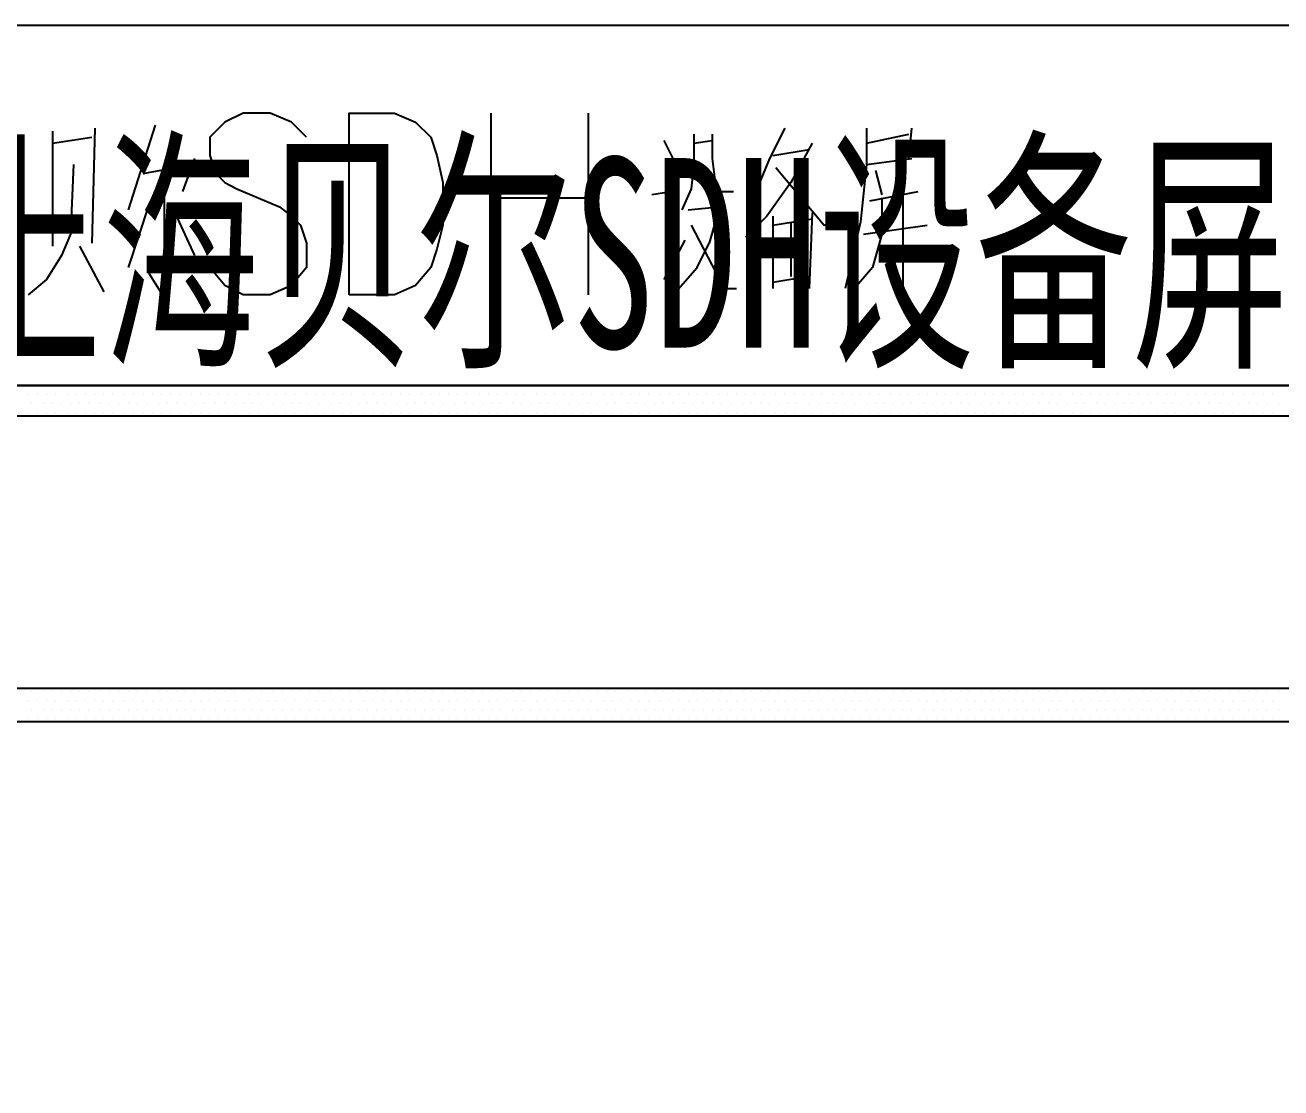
# Model space of a CAD drawing. Header units: metres. Extents: x 17 to 1264, y 17 to 859.
# Drawn here: x 238.9 to 298.6, y 737.7 to 788.3 of the extents above; entities that cross this region are included whole.
import ezdxf

# ---------------------------------------------------------------- set-up
doc = ezdxf.new("R2010")
doc.units = ezdxf.units.M
for name, color, linetype in [('LINES', 7, 'Continuous'), ('POLYLINES', 4, 'Continuous'), ('RECTS', 7, 'Continuous'), ('TEXTS', 3, 'Continuous')]:
    doc.layers.add(name, color=color, linetype=linetype)

msp = doc.modelspace()

# ---------------------------------------------------------------- linework, layer by layer
at = {"layer": 'LINES'}
for p, q in [((261.07, 775.44), (261.07, 784.08)), ((265.67, 784.08), (265.67, 775.44)), ((242.2, 783.36), (242.06, 777.89)), ((245.08, 783.5), (243.79, 779.47)), ((275.03, 783.36), (274.31, 781.92)), ((280.94, 781.92), (281.08, 783.36)), ((240.19, 783.22), (240.19, 777.74)), ((240.19, 782.64), (242.06, 782.93)), ((269.27, 782.78), (269.85, 781.63)), ((270.71, 783.07), (270.71, 781.49)), ((270.71, 782.64), (271.58, 782.78)), ((278.92, 782.64), (280.94, 783.07)), ((274.46, 782.06), (276.19, 782.35)), ((244.51, 781.2), (246.81, 781.63)), ((246.95, 781.92), (246.38, 780.34)), ((274.31, 781.92), (273.59, 780.19)), ((278.92, 781.63), (281.08, 781.92)), ((280.65, 781.63), (280.36, 780.19)), ((279.35, 781.34), (279.64, 780.19)), ((269.71, 780.34), (268.7, 780.19)), ((269.71, 776.88), (269.71, 780.77)), ((279.07, 779.9), (281.37, 780.34)), ((244.79, 779.76), (243.79, 776.74)), ((261.07, 780.05), (265.67, 780.05)), ((272.01, 779.9), (271.43, 777.89)), ((280.65, 780.19), (280.65, 775.73)), ((245.95, 779.47), (246.95, 777.31)), ((270.43, 779.47), (271.87, 779.62)), ((274.46, 779.18), (274.46, 775.73)), ((276.33, 779.33), (276.19, 775.73)), ((274.46, 778.75), (276.33, 779.04)), ((275.32, 778.9), (275.32, 776.3)), ((278.78, 778.32), (281.8, 778.75)), ((270.28, 778.03), (269.27, 776.16)), ((241.48, 777.74), (242.63, 775.58)), ((274.6, 777.46), (276.04, 777.6)), ((276.19, 776.3), (274.46, 776.02)), ((239.03, 770.69), (239.03, 770.69)), ((239.47, 770.69), (239.47, 770.69)), ((239.9, 770.69), (239.9, 770.69)), ((240.33, 770.69), (240.33, 770.69)), ((240.91, 770.69), (240.91, 770.69)), ((241.34, 770.69), (241.34, 770.69)), ((241.77, 770.69), (241.77, 770.69)), ((242.2, 770.69), (242.2, 770.69)), ((242.63, 770.69), (242.63, 770.69)), ((243.07, 770.69), (243.07, 770.69)), ((243.64, 770.69), (243.64, 770.69)), ((244.07, 770.69), (244.07, 770.69)), ((244.51, 770.69), (244.51, 770.69)), ((244.94, 770.69), (244.94, 770.69)), ((245.37, 770.69), (245.37, 770.69)), ((245.8, 770.69), (245.8, 770.69)), ((246.23, 770.69), (246.23, 770.69)), ((246.81, 770.69), (246.81, 770.69)), ((247.24, 770.69), (247.24, 770.69)), ((247.67, 770.69), (247.67, 770.69)), ((248.11, 770.69), (248.11, 770.69)), ((248.54, 770.69), (248.54, 770.69)), ((248.97, 770.69), (248.97, 770.69)), ((249.55, 770.69), (249.55, 770.69)), ((249.98, 770.69), (249.98, 770.69)), ((250.41, 770.69), (250.41, 770.69)), ((250.84, 770.69), (250.84, 770.69)), ((251.27, 770.69), (251.27, 770.69)), ((251.71, 770.69), (251.71, 770.69)), ((252.28, 770.69), (252.28, 770.69)), ((252.71, 770.69), (252.71, 770.69)), ((253.15, 770.69), (253.15, 770.69)), ((253.58, 770.69), (253.58, 770.69)), ((254.01, 770.69), (254.01, 770.69)), ((254.44, 770.69), (254.44, 770.69)), ((255.02, 770.69), (255.02, 770.69)), ((255.45, 770.69), (255.45, 770.69)), ((255.88, 770.69), (255.88, 770.69)), ((256.31, 770.69), (256.31, 770.69)), ((256.75, 770.69), (256.75, 770.69)), ((257.18, 770.69), (257.18, 770.69)), ((257.75, 770.69), (257.75, 770.69)), ((258.19, 770.69), (258.19, 770.69)), ((258.62, 770.69), (258.62, 770.69)), ((259.05, 770.69), (259.05, 770.69)), ((259.48, 770.69), (259.48, 770.69)), ((259.91, 770.69), (259.91, 770.69)), ((260.49, 770.69), (260.49, 770.69)), ((260.92, 770.69), (260.92, 770.69)), ((261.35, 770.69), (261.35, 770.69)), ((261.79, 770.69), (261.79, 770.69)), ((262.22, 770.69), (262.22, 770.69)), ((262.65, 770.69), (262.65, 770.69)), ((263.23, 770.69), (263.23, 770.69)), ((263.66, 770.69), (263.66, 770.69)), ((264.09, 770.69), (264.09, 770.69)), ((264.52, 770.69), (264.52, 770.69)), ((264.95, 770.69), (264.95, 770.69)), ((265.39, 770.69), (265.39, 770.69)), ((265.82, 770.69), (265.82, 770.69)), ((266.39, 770.69), (266.39, 770.69)), ((266.83, 770.69), (266.83, 770.69)), ((267.26, 770.69), (267.26, 770.69)), ((267.69, 770.69), (267.69, 770.69)), ((268.12, 770.69), (268.12, 770.69)), ((268.55, 770.69), (268.55, 770.69)), ((269.13, 770.69), (269.13, 770.69)), ((269.56, 770.69), (269.56, 770.69)), ((269.99, 770.69), (269.99, 770.69)), ((270.43, 770.69), (270.43, 770.69)), ((270.86, 770.69), (270.86, 770.69)), ((271.29, 770.69), (271.29, 770.69)), ((271.87, 770.69), (271.87, 770.69)), ((272.3, 770.69), (272.3, 770.69)), ((272.73, 770.69), (272.73, 770.69)), ((273.16, 770.69), (273.16, 770.69)), ((273.59, 770.69), (273.59, 770.69)), ((274.03, 770.69), (274.03, 770.69)), ((274.6, 770.69), (274.6, 770.69)), ((275.03, 770.69), (275.03, 770.69)), ((275.47, 770.69), (275.47, 770.69)), ((275.9, 770.69), (275.9, 770.69)), ((276.33, 770.69), (276.33, 770.69)), ((276.76, 770.69), (276.76, 770.69)), ((277.34, 770.69), (277.34, 770.69)), ((277.77, 770.69), (277.77, 770.69)), ((278.2, 770.69), (278.2, 770.69)), ((278.63, 770.69), (278.63, 770.69)), ((279.07, 770.69), (279.07, 770.69)), ((279.5, 770.69), (279.5, 770.69)), ((280.07, 770.69), (280.07, 770.69)), ((280.51, 770.69), (280.51, 770.69)), ((280.94, 770.69), (280.94, 770.69)), ((281.37, 770.69), (281.37, 770.69)), ((281.8, 770.69), (281.8, 770.69)), ((282.23, 770.69), (282.23, 770.69)), ((282.67, 770.69), (282.67, 770.69)), ((283.24, 770.69), (283.24, 770.69)), ((283.67, 770.69), (283.67, 770.69)), ((284.11, 770.69), (284.11, 770.69)), ((284.54, 770.69), (284.54, 770.69)), ((284.97, 770.69), (284.97, 770.69)), ((285.4, 770.69), (285.4, 770.69)), ((285.98, 770.69), (285.98, 770.69)), ((286.41, 770.69), (286.41, 770.69)), ((286.84, 770.69), (286.84, 770.69)), ((287.27, 770.69), (287.27, 770.69)), ((287.71, 770.69), (287.71, 770.69)), ((288.14, 770.69), (288.14, 770.69)), ((288.71, 770.69), (288.71, 770.69)), ((289.15, 770.69), (289.15, 770.69)), ((289.58, 770.69), (289.58, 770.69)), ((290.01, 770.69), (290.01, 770.69)), ((290.44, 770.69), (290.44, 770.69)), ((290.87, 770.69), (290.87, 770.69)), ((291.45, 770.69), (291.45, 770.69)), ((291.88, 770.69), (291.88, 770.69)), ((292.31, 770.69), (292.31, 770.69)), ((292.75, 770.69), (292.75, 770.69)), ((293.18, 770.69), (293.18, 770.69)), ((293.61, 770.69), (293.61, 770.69)), ((294.19, 770.69), (294.19, 770.69)), ((294.62, 770.69), (294.62, 770.69)), ((295.05, 770.69), (295.05, 770.69)), ((295.48, 770.69), (295.48, 770.69)), ((295.91, 770.69), (295.91, 770.69)), ((296.35, 770.69), (296.35, 770.69)), ((296.92, 770.69), (296.92, 770.69)), ((297.35, 770.69), (297.35, 770.69)), ((297.79, 770.69), (297.79, 770.69)), ((298.22, 770.69), (298.22, 770.69)), ((239.18, 770.26), (239.18, 770.26)), ((239.75, 770.26), (239.75, 770.26)), ((240.19, 770.26), (240.19, 770.26)), ((240.62, 770.26), (240.62, 770.26)), ((241.05, 770.26), (241.05, 770.26)), ((241.48, 770.26), (241.48, 770.26)), ((241.91, 770.26), (241.91, 770.26)), ((242.49, 770.26), (242.49, 770.26)), ((242.92, 770.26), (242.92, 770.26)), ((243.35, 770.26), (243.35, 770.26)), ((243.79, 770.26), (243.79, 770.26)), ((244.22, 770.26), (244.22, 770.26)), ((244.65, 770.26), (244.65, 770.26)), ((245.23, 770.26), (245.23, 770.26)), ((245.66, 770.26), (245.66, 770.26)), ((246.09, 770.26), (246.09, 770.26)), ((246.52, 770.26), (246.52, 770.26)), ((246.95, 770.26), (246.95, 770.26)), ((247.39, 770.26), (247.39, 770.26)), ((247.96, 770.26), (247.96, 770.26)), ((248.39, 770.26), (248.39, 770.26)), ((248.83, 770.26), (248.83, 770.26)), ((249.26, 770.26), (249.26, 770.26)), ((249.69, 770.26), (249.69, 770.26)), ((250.12, 770.26), (250.12, 770.26)), ((250.7, 770.26), (250.7, 770.26)), ((251.13, 770.26), (251.13, 770.26)), ((251.56, 770.26), (251.56, 770.26)), ((251.99, 770.26), (251.99, 770.26)), ((252.43, 770.26), (252.43, 770.26)), ((252.86, 770.26), (252.86, 770.26)), ((253.43, 770.26), (253.43, 770.26)), ((253.87, 770.26), (253.87, 770.26)), ((254.3, 770.26), (254.3, 770.26)), ((254.73, 770.26), (254.73, 770.26)), ((255.16, 770.26), (255.16, 770.26)), ((255.59, 770.26), (255.59, 770.26)), ((256.03, 770.26), (256.03, 770.26)), ((256.6, 770.26), (256.6, 770.26)), ((257.03, 770.26), (257.03, 770.26)), ((257.47, 770.26), (257.47, 770.26)), ((257.9, 770.26), (257.9, 770.26)), ((258.33, 770.26), (258.33, 770.26)), ((258.76, 770.26), (258.76, 770.26)), ((259.34, 770.26), (259.34, 770.26)), ((259.77, 770.26), (259.77, 770.26)), ((260.2, 770.26), (260.2, 770.26)), ((260.63, 770.26), (260.63, 770.26)), ((261.07, 770.26), (261.07, 770.26)), ((261.5, 770.26), (261.5, 770.26)), ((262.07, 770.26), (262.07, 770.26)), ((262.51, 770.26), (262.51, 770.26)), ((262.94, 770.26), (262.94, 770.26)), ((263.37, 770.26), (263.37, 770.26)), ((263.8, 770.26), (263.8, 770.26)), ((264.23, 770.26), (264.23, 770.26)), ((264.81, 770.26), (264.81, 770.26)), ((265.24, 770.26), (265.24, 770.26)), ((265.67, 770.26), (265.67, 770.26)), ((266.11, 770.26), (266.11, 770.26)), ((266.54, 770.26), (266.54, 770.26)), ((266.97, 770.26), (266.97, 770.26)), ((267.55, 770.26), (267.55, 770.26)), ((267.98, 770.26), (267.98, 770.26)), ((268.41, 770.26), (268.41, 770.26)), ((268.84, 770.26), (268.84, 770.26)), ((269.27, 770.26), (269.27, 770.26)), ((269.71, 770.26), (269.71, 770.26)), ((270.28, 770.26), (270.28, 770.26)), ((270.71, 770.26), (270.71, 770.26)), ((271.15, 770.26), (271.15, 770.26)), ((271.58, 770.26), (271.58, 770.26)), ((272.01, 770.26), (272.01, 770.26)), ((272.44, 770.26), (272.44, 770.26)), ((273.02, 770.26), (273.02, 770.26)), ((273.45, 770.26), (273.45, 770.26)), ((273.88, 770.26), (273.88, 770.26)), ((274.31, 770.26), (274.31, 770.26)), ((274.75, 770.26), (274.75, 770.26)), ((275.18, 770.26), (275.18, 770.26)), ((275.61, 770.26), (275.61, 770.26)), ((276.19, 770.26), (276.19, 770.26)), ((276.62, 770.26), (276.62, 770.26)), ((277.05, 770.26), (277.05, 770.26)), ((277.48, 770.26), (277.48, 770.26)), ((277.91, 770.26), (277.91, 770.26)), ((278.35, 770.26), (278.35, 770.26)), ((278.92, 770.26), (278.92, 770.26)), ((279.35, 770.26), (279.35, 770.26)), ((279.79, 770.26), (279.79, 770.26)), ((280.22, 770.26), (280.22, 770.26)), ((280.65, 770.26), (280.65, 770.26)), ((281.08, 770.26), (281.08, 770.26)), ((281.66, 770.26), (281.66, 770.26)), ((282.09, 770.26), (282.09, 770.26)), ((282.52, 770.26), (282.52, 770.26)), ((282.95, 770.26), (282.95, 770.26)), ((283.39, 770.26), (283.39, 770.26)), ((283.82, 770.26), (283.82, 770.26)), ((284.39, 770.26), (284.39, 770.26)), ((284.83, 770.26), (284.83, 770.26)), ((285.26, 770.26), (285.26, 770.26)), ((285.69, 770.26), (285.69, 770.26)), ((286.12, 770.26), (286.12, 770.26)), ((286.55, 770.26), (286.55, 770.26)), ((287.13, 770.26), (287.13, 770.26)), ((287.56, 770.26), (287.56, 770.26)), ((287.99, 770.26), (287.99, 770.26)), ((288.43, 770.26), (288.43, 770.26)), ((288.86, 770.26), (288.86, 770.26)), ((289.29, 770.26), (289.29, 770.26)), ((289.87, 770.26), (289.87, 770.26)), ((290.3, 770.26), (290.3, 770.26)), ((290.73, 770.26), (290.73, 770.26)), ((291.16, 770.26), (291.16, 770.26)), ((291.59, 770.26), (291.59, 770.26)), ((292.03, 770.26), (292.03, 770.26)), ((292.46, 770.26), (292.46, 770.26)), ((293.03, 770.26), (293.03, 770.26)), ((293.47, 770.26), (293.47, 770.26)), ((293.9, 770.26), (293.9, 770.26)), ((294.33, 770.26), (294.33, 770.26)), ((294.76, 770.26), (294.76, 770.26)), ((295.19, 770.26), (295.19, 770.26)), ((295.77, 770.26), (295.77, 770.26)), ((296.2, 770.26), (296.2, 770.26)), ((296.63, 770.26), (296.63, 770.26)), ((297.07, 770.26), (297.07, 770.26)), ((297.5, 770.26), (297.5, 770.26)), ((297.93, 770.26), (297.93, 770.26)), ((298.51, 770.26), (298.51, 770.26)), ((239.03, 769.82), (239.03, 769.82)), ((239.47, 769.82), (239.47, 769.82)), ((239.9, 769.82), (239.9, 769.82)), ((240.33, 769.82), (240.33, 769.82)), ((240.91, 769.82), (240.91, 769.82)), ((241.34, 769.82), (241.34, 769.82)), ((241.77, 769.82), (241.77, 769.82)), ((242.2, 769.82), (242.2, 769.82)), ((242.63, 769.82), (242.63, 769.82)), ((243.07, 769.82), (243.07, 769.82)), ((243.64, 769.82), (243.64, 769.82)), ((244.07, 769.82), (244.07, 769.82)), ((244.51, 769.82), (244.51, 769.82)), ((244.94, 769.82), (244.94, 769.82)), ((245.37, 769.82), (245.37, 769.82)), ((245.8, 769.82), (245.8, 769.82)), ((246.23, 769.82), (246.23, 769.82)), ((246.81, 769.82), (246.81, 769.82)), ((247.24, 769.82), (247.24, 769.82)), ((247.67, 769.82), (247.67, 769.82)), ((248.11, 769.82), (248.11, 769.82)), ((248.54, 769.82), (248.54, 769.82)), ((248.97, 769.82), (248.97, 769.82)), ((249.55, 769.82), (249.55, 769.82)), ((249.98, 769.82), (249.98, 769.82)), ((250.41, 769.82), (250.41, 769.82)), ((250.84, 769.82), (250.84, 769.82)), ((251.27, 769.82), (251.27, 769.82)), ((251.71, 769.82), (251.71, 769.82)), ((252.28, 769.82), (252.28, 769.82)), ((252.71, 769.82), (252.71, 769.82)), ((253.15, 769.82), (253.15, 769.82)), ((253.58, 769.82), (253.58, 769.82)), ((254.01, 769.82), (254.01, 769.82)), ((254.44, 769.82), (254.44, 769.82)), ((255.02, 769.82), (255.02, 769.82)), ((255.45, 769.82), (255.45, 769.82)), ((255.88, 769.82), (255.88, 769.82)), ((256.31, 769.82), (256.31, 769.82)), ((256.75, 769.82), (256.75, 769.82)), ((257.18, 769.82), (257.18, 769.82)), ((257.75, 769.82), (257.75, 769.82)), ((258.19, 769.82), (258.19, 769.82)), ((258.62, 769.82), (258.62, 769.82)), ((259.05, 769.82), (259.05, 769.82)), ((259.48, 769.82), (259.48, 769.82)), ((259.91, 769.82), (259.91, 769.82)), ((260.49, 769.82), (260.49, 769.82)), ((260.92, 769.82), (260.92, 769.82)), ((261.35, 769.82), (261.35, 769.82)), ((261.79, 769.82), (261.79, 769.82)), ((262.22, 769.82), (262.22, 769.82)), ((262.65, 769.82), (262.65, 769.82)), ((263.23, 769.82), (263.23, 769.82)), ((263.66, 769.82), (263.66, 769.82)), ((264.09, 769.82), (264.09, 769.82)), ((264.52, 769.82), (264.52, 769.82)), ((264.95, 769.82), (264.95, 769.82)), ((265.39, 769.82), (265.39, 769.82)), ((265.82, 769.82), (265.82, 769.82)), ((266.39, 769.82), (266.39, 769.82)), ((266.83, 769.82), (266.83, 769.82)), ((267.26, 769.82), (267.26, 769.82)), ((267.69, 769.82), (267.69, 769.82)), ((268.12, 769.82), (268.12, 769.82)), ((268.55, 769.82), (268.55, 769.82)), ((269.13, 769.82), (269.13, 769.82)), ((269.56, 769.82), (269.56, 769.82)), ((269.99, 769.82), (269.99, 769.82)), ((270.43, 769.82), (270.43, 769.82)), ((270.86, 769.82), (270.86, 769.82)), ((271.29, 769.82), (271.29, 769.82)), ((271.87, 769.82), (271.87, 769.82)), ((272.3, 769.82), (272.3, 769.82)), ((272.73, 769.82), (272.73, 769.82)), ((273.16, 769.82), (273.16, 769.82)), ((273.59, 769.82), (273.59, 769.82)), ((274.03, 769.82), (274.03, 769.82)), ((274.6, 769.82), (274.6, 769.82)), ((275.03, 769.82), (275.03, 769.82)), ((275.47, 769.82), (275.47, 769.82)), ((275.9, 769.82), (275.9, 769.82)), ((276.33, 769.82), (276.33, 769.82)), ((276.76, 769.82), (276.76, 769.82)), ((277.34, 769.82), (277.34, 769.82)), ((277.77, 769.82), (277.77, 769.82)), ((278.2, 769.82), (278.2, 769.82)), ((278.63, 769.82), (278.63, 769.82)), ((279.07, 769.82), (279.07, 769.82)), ((279.5, 769.82), (279.5, 769.82)), ((280.07, 769.82), (280.07, 769.82)), ((280.51, 769.82), (280.51, 769.82)), ((280.94, 769.82), (280.94, 769.82)), ((281.37, 769.82), (281.37, 769.82)), ((281.8, 769.82), (281.8, 769.82)), ((282.23, 769.82), (282.23, 769.82)), ((282.67, 769.82), (282.67, 769.82)), ((283.24, 769.82), (283.24, 769.82)), ((283.67, 769.82), (283.67, 769.82)), ((284.11, 769.82), (284.11, 769.82)), ((284.54, 769.82), (284.54, 769.82)), ((284.97, 769.82), (284.97, 769.82)), ((285.4, 769.82), (285.4, 769.82)), ((285.98, 769.82), (285.98, 769.82)), ((286.41, 769.82), (286.41, 769.82)), ((286.84, 769.82), (286.84, 769.82)), ((287.27, 769.82), (287.27, 769.82)), ((287.71, 769.82), (287.71, 769.82)), ((288.14, 769.82), (288.14, 769.82)), ((288.71, 769.82), (288.71, 769.82)), ((289.15, 769.82), (289.15, 769.82)), ((289.58, 769.82), (289.58, 769.82)), ((290.01, 769.82), (290.01, 769.82)), ((290.44, 769.82), (290.44, 769.82)), ((290.87, 769.82), (290.87, 769.82)), ((291.45, 769.82), (291.45, 769.82)), ((291.88, 769.82), (291.88, 769.82)), ((292.31, 769.82), (292.31, 769.82)), ((292.75, 769.82), (292.75, 769.82)), ((293.18, 769.82), (293.18, 769.82)), ((293.61, 769.82), (293.61, 769.82)), ((294.19, 769.82), (294.19, 769.82)), ((294.62, 769.82), (294.62, 769.82)), ((295.05, 769.82), (295.05, 769.82)), ((295.48, 769.82), (295.48, 769.82)), ((295.91, 769.82), (295.91, 769.82)), ((296.35, 769.82), (296.35, 769.82)), ((296.92, 769.82), (296.92, 769.82)), ((297.35, 769.82), (297.35, 769.82)), ((297.79, 769.82), (297.79, 769.82)), ((298.22, 769.82), (298.22, 769.82)), ((239.18, 756.58), (239.18, 756.58)), ((239.75, 756.58), (239.75, 756.58)), ((240.19, 756.58), (240.19, 756.58)), ((240.62, 756.58), (240.62, 756.58)), ((241.05, 756.58), (241.05, 756.58)), ((241.48, 756.58), (241.48, 756.58)), ((241.91, 756.58), (241.91, 756.58)), ((242.49, 756.58), (242.49, 756.58)), ((242.92, 756.58), (242.92, 756.58)), ((243.35, 756.58), (243.35, 756.58)), ((243.79, 756.58), (243.79, 756.58)), ((244.22, 756.58), (244.22, 756.58)), ((244.65, 756.58), (244.65, 756.58)), ((245.23, 756.58), (245.23, 756.58)), ((245.66, 756.58), (245.66, 756.58)), ((246.09, 756.58), (246.09, 756.58)), ((246.52, 756.58), (246.52, 756.58)), ((246.95, 756.58), (246.95, 756.58)), ((247.39, 756.58), (247.39, 756.58)), ((247.96, 756.58), (247.96, 756.58)), ((248.39, 756.58), (248.39, 756.58)), ((248.83, 756.58), (248.83, 756.58)), ((249.26, 756.58), (249.26, 756.58)), ((249.69, 756.58), (249.69, 756.58)), ((250.12, 756.58), (250.12, 756.58)), ((250.7, 756.58), (250.7, 756.58)), ((251.13, 756.58), (251.13, 756.58)), ((251.56, 756.58), (251.56, 756.58)), ((251.99, 756.58), (251.99, 756.58)), ((252.43, 756.58), (252.43, 756.58)), ((252.86, 756.58), (252.86, 756.58)), ((253.43, 756.58), (253.43, 756.58)), ((253.87, 756.58), (253.87, 756.58)), ((254.3, 756.58), (254.3, 756.58)), ((254.73, 756.58), (254.73, 756.58)), ((255.16, 756.58), (255.16, 756.58)), ((255.59, 756.58), (255.59, 756.58)), ((256.03, 756.58), (256.03, 756.58)), ((256.6, 756.58), (256.6, 756.58)), ((257.03, 756.58), (257.03, 756.58)), ((257.47, 756.58), (257.47, 756.58)), ((257.9, 756.58), (257.9, 756.58)), ((258.33, 756.58), (258.33, 756.58)), ((258.76, 756.58), (258.76, 756.58)), ((259.34, 756.58), (259.34, 756.58)), ((259.77, 756.58), (259.77, 756.58)), ((260.2, 756.58), (260.2, 756.58)), ((260.63, 756.58), (260.63, 756.58)), ((261.07, 756.58), (261.07, 756.58)), ((261.5, 756.58), (261.5, 756.58)), ((262.07, 756.58), (262.07, 756.58)), ((262.51, 756.58), (262.51, 756.58)), ((262.94, 756.58), (262.94, 756.58)), ((263.37, 756.58), (263.37, 756.58)), ((263.8, 756.58), (263.8, 756.58)), ((264.23, 756.58), (264.23, 756.58)), ((264.81, 756.58), (264.81, 756.58)), ((265.24, 756.58), (265.24, 756.58)), ((265.67, 756.58), (265.67, 756.58)), ((266.11, 756.58), (266.11, 756.58)), ((266.54, 756.58), (266.54, 756.58)), ((266.97, 756.58), (266.97, 756.58)), ((267.55, 756.58), (267.55, 756.58)), ((267.98, 756.58), (267.98, 756.58)), ((268.41, 756.58), (268.41, 756.58)), ((268.84, 756.58), (268.84, 756.58)), ((269.27, 756.58), (269.27, 756.58)), ((269.71, 756.58), (269.71, 756.58)), ((270.28, 756.58), (270.28, 756.58)), ((270.71, 756.58), (270.71, 756.58)), ((271.15, 756.58), (271.15, 756.58)), ((271.58, 756.58), (271.58, 756.58)), ((272.01, 756.58), (272.01, 756.58)), ((272.44, 756.58), (272.44, 756.58)), ((273.02, 756.58), (273.02, 756.58)), ((273.45, 756.58), (273.45, 756.58)), ((273.88, 756.58), (273.88, 756.58)), ((274.31, 756.58), (274.31, 756.58)), ((274.75, 756.58), (274.75, 756.58)), ((275.18, 756.58), (275.18, 756.58)), ((275.61, 756.58), (275.61, 756.58)), ((276.19, 756.58), (276.19, 756.58)), ((276.62, 756.58), (276.62, 756.58)), ((277.05, 756.58), (277.05, 756.58)), ((277.48, 756.58), (277.48, 756.58)), ((277.91, 756.58), (277.91, 756.58)), ((278.35, 756.58), (278.35, 756.58)), ((278.92, 756.58), (278.92, 756.58)), ((279.35, 756.58), (279.35, 756.58)), ((279.79, 756.58), (279.79, 756.58)), ((280.22, 756.58), (280.22, 756.58)), ((280.65, 756.58), (280.65, 756.58)), ((281.08, 756.58), (281.08, 756.58)), ((281.66, 756.58), (281.66, 756.58)), ((282.09, 756.58), (282.09, 756.58)), ((282.52, 756.58), (282.52, 756.58)), ((282.95, 756.58), (282.95, 756.58)), ((283.39, 756.58), (283.39, 756.58)), ((283.82, 756.58), (283.82, 756.58)), ((284.39, 756.58), (284.39, 756.58)), ((284.83, 756.58), (284.83, 756.58)), ((285.26, 756.58), (285.26, 756.58)), ((285.69, 756.58), (285.69, 756.58)), ((286.12, 756.58), (286.12, 756.58)), ((286.55, 756.58), (286.55, 756.58)), ((287.13, 756.58), (287.13, 756.58)), ((287.56, 756.58), (287.56, 756.58)), ((287.99, 756.58), (287.99, 756.58)), ((288.43, 756.58), (288.43, 756.58)), ((288.86, 756.58), (288.86, 756.58)), ((289.29, 756.58), (289.29, 756.58)), ((289.87, 756.58), (289.87, 756.58)), ((290.3, 756.58), (290.3, 756.58)), ((290.73, 756.58), (290.73, 756.58)), ((291.16, 756.58), (291.16, 756.58)), ((291.59, 756.58), (291.59, 756.58)), ((292.03, 756.58), (292.03, 756.58)), ((292.46, 756.58), (292.46, 756.58)), ((293.03, 756.58), (293.03, 756.58)), ((293.47, 756.58), (293.47, 756.58)), ((293.9, 756.58), (293.9, 756.58)), ((294.33, 756.58), (294.33, 756.58)), ((294.76, 756.58), (294.76, 756.58)), ((295.19, 756.58), (295.19, 756.58)), ((295.77, 756.58), (295.77, 756.58)), ((296.2, 756.58), (296.2, 756.58)), ((296.63, 756.58), (296.63, 756.58)), ((297.07, 756.58), (297.07, 756.58)), ((297.5, 756.58), (297.5, 756.58)), ((297.93, 756.58), (297.93, 756.58)), ((298.51, 756.58), (298.51, 756.58)), ((239.03, 756.14), (239.03, 756.14)), ((239.47, 756.14), (239.47, 756.14)), ((239.9, 756.14), (239.9, 756.14)), ((240.33, 756.14), (240.33, 756.14)), ((240.91, 756.14), (240.91, 756.14)), ((241.34, 756.14), (241.34, 756.14)), ((241.77, 756.14), (241.77, 756.14)), ((242.2, 756.14), (242.2, 756.14)), ((242.63, 756.14), (242.63, 756.14)), ((243.07, 756.14), (243.07, 756.14)), ((243.64, 756.14), (243.64, 756.14)), ((244.07, 756.14), (244.07, 756.14)), ((244.51, 756.14), (244.51, 756.14)), ((244.94, 756.14), (244.94, 756.14)), ((245.37, 756.14), (245.37, 756.14)), ((245.8, 756.14), (245.8, 756.14)), ((246.23, 756.14), (246.23, 756.14)), ((246.81, 756.14), (246.81, 756.14)), ((247.24, 756.14), (247.24, 756.14)), ((247.67, 756.14), (247.67, 756.14)), ((248.11, 756.14), (248.11, 756.14)), ((248.54, 756.14), (248.54, 756.14)), ((248.97, 756.14), (248.97, 756.14)), ((249.55, 756.14), (249.55, 756.14)), ((249.98, 756.14), (249.98, 756.14)), ((250.41, 756.14), (250.41, 756.14)), ((250.84, 756.14), (250.84, 756.14)), ((251.27, 756.14), (251.27, 756.14)), ((251.71, 756.14), (251.71, 756.14)), ((252.28, 756.14), (252.28, 756.14)), ((252.71, 756.14), (252.71, 756.14)), ((253.15, 756.14), (253.15, 756.14)), ((253.58, 756.14), (253.58, 756.14)), ((254.01, 756.14), (254.01, 756.14)), ((254.44, 756.14), (254.44, 756.14)), ((255.02, 756.14), (255.02, 756.14)), ((255.45, 756.14), (255.45, 756.14)), ((255.88, 756.14), (255.88, 756.14)), ((256.31, 756.14), (256.31, 756.14)), ((256.75, 756.14), (256.75, 756.14)), ((257.18, 756.14), (257.18, 756.14)), ((257.75, 756.14), (257.75, 756.14)), ((258.19, 756.14), (258.19, 756.14)), ((258.62, 756.14), (258.62, 756.14)), ((259.05, 756.14), (259.05, 756.14)), ((259.48, 756.14), (259.48, 756.14)), ((259.91, 756.14), (259.91, 756.14)), ((260.49, 756.14), (260.49, 756.14)), ((260.92, 756.14), (260.92, 756.14)), ((261.35, 756.14), (261.35, 756.14)), ((261.79, 756.14), (261.79, 756.14)), ((262.22, 756.14), (262.22, 756.14)), ((262.65, 756.14), (262.65, 756.14)), ((263.23, 756.14), (263.23, 756.14)), ((263.66, 756.14), (263.66, 756.14)), ((264.09, 756.14), (264.09, 756.14)), ((264.52, 756.14), (264.52, 756.14)), ((264.95, 756.14), (264.95, 756.14)), ((265.39, 756.14), (265.39, 756.14)), ((265.82, 756.14), (265.82, 756.14)), ((266.39, 756.14), (266.39, 756.14)), ((266.83, 756.14), (266.83, 756.14)), ((267.26, 756.14), (267.26, 756.14)), ((267.69, 756.14), (267.69, 756.14)), ((268.12, 756.14), (268.12, 756.14)), ((268.55, 756.14), (268.55, 756.14)), ((269.13, 756.14), (269.13, 756.14)), ((269.56, 756.14), (269.56, 756.14)), ((269.99, 756.14), (269.99, 756.14)), ((270.43, 756.14), (270.43, 756.14)), ((270.86, 756.14), (270.86, 756.14)), ((271.29, 756.14), (271.29, 756.14)), ((271.87, 756.14), (271.87, 756.14)), ((272.3, 756.14), (272.3, 756.14)), ((272.73, 756.14), (272.73, 756.14)), ((273.16, 756.14), (273.16, 756.14)), ((273.59, 756.14), (273.59, 756.14)), ((274.03, 756.14), (274.03, 756.14)), ((274.6, 756.14), (274.6, 756.14)), ((275.03, 756.14), (275.03, 756.14)), ((275.47, 756.14), (275.47, 756.14)), ((275.9, 756.14), (275.9, 756.14)), ((276.33, 756.14), (276.33, 756.14)), ((276.76, 756.14), (276.76, 756.14)), ((277.34, 756.14), (277.34, 756.14)), ((277.77, 756.14), (277.77, 756.14)), ((278.2, 756.14), (278.2, 756.14)), ((278.63, 756.14), (278.63, 756.14)), ((279.07, 756.14), (279.07, 756.14)), ((279.5, 756.14), (279.5, 756.14)), ((280.07, 756.14), (280.07, 756.14)), ((280.51, 756.14), (280.51, 756.14)), ((280.94, 756.14), (280.94, 756.14)), ((281.37, 756.14), (281.37, 756.14)), ((281.8, 756.14), (281.8, 756.14)), ((282.23, 756.14), (282.23, 756.14)), ((282.67, 756.14), (282.67, 756.14)), ((283.24, 756.14), (283.24, 756.14)), ((283.67, 756.14), (283.67, 756.14)), ((284.11, 756.14), (284.11, 756.14)), ((284.54, 756.14), (284.54, 756.14)), ((284.97, 756.14), (284.97, 756.14)), ((285.4, 756.14), (285.4, 756.14)), ((285.98, 756.14), (285.98, 756.14)), ((286.41, 756.14), (286.41, 756.14)), ((286.84, 756.14), (286.84, 756.14)), ((287.27, 756.14), (287.27, 756.14)), ((287.71, 756.14), (287.71, 756.14)), ((288.14, 756.14), (288.14, 756.14)), ((288.71, 756.14), (288.71, 756.14)), ((289.15, 756.14), (289.15, 756.14)), ((289.58, 756.14), (289.58, 756.14)), ((290.01, 756.14), (290.01, 756.14)), ((290.44, 756.14), (290.44, 756.14)), ((290.87, 756.14), (290.87, 756.14)), ((291.45, 756.14), (291.45, 756.14)), ((291.88, 756.14), (291.88, 756.14)), ((292.31, 756.14), (292.31, 756.14)), ((292.75, 756.14), (292.75, 756.14)), ((293.18, 756.14), (293.18, 756.14)), ((293.61, 756.14), (293.61, 756.14)), ((294.19, 756.14), (294.19, 756.14)), ((294.62, 756.14), (294.62, 756.14)), ((295.05, 756.14), (295.05, 756.14)), ((295.48, 756.14), (295.48, 756.14)), ((295.91, 756.14), (295.91, 756.14)), ((296.35, 756.14), (296.35, 756.14)), ((296.92, 756.14), (296.92, 756.14)), ((297.35, 756.14), (297.35, 756.14)), ((297.79, 756.14), (297.79, 756.14)), ((298.22, 756.14), (298.22, 756.14)), ((239.03, 755.28), (239.03, 755.28)), ((239.18, 755.71), (239.18, 755.71)), ((239.47, 755.28), (239.47, 755.28)), ((239.75, 755.71), (239.75, 755.71)), ((239.9, 755.28), (239.9, 755.28)), ((240.19, 755.71), (240.19, 755.71)), ((240.33, 755.28), (240.33, 755.28)), ((240.62, 755.71), (240.62, 755.71)), ((240.91, 755.28), (240.91, 755.28)), ((241.05, 755.71), (241.05, 755.71)), ((241.34, 755.28), (241.34, 755.28)), ((241.48, 755.71), (241.48, 755.71)), ((241.77, 755.28), (241.77, 755.28)), ((241.91, 755.71), (241.91, 755.71)), ((242.2, 755.28), (242.2, 755.28)), ((242.49, 755.71), (242.49, 755.71)), ((242.63, 755.28), (242.63, 755.28)), ((242.92, 755.71), (242.92, 755.71)), ((243.07, 755.28), (243.07, 755.28)), ((243.35, 755.71), (243.35, 755.71)), ((243.64, 755.28), (243.64, 755.28)), ((243.79, 755.71), (243.79, 755.71)), ((244.07, 755.28), (244.07, 755.28)), ((244.22, 755.71), (244.22, 755.71)), ((244.51, 755.28), (244.51, 755.28)), ((244.65, 755.71), (244.65, 755.71)), ((244.94, 755.28), (244.94, 755.28)), ((245.23, 755.71), (245.23, 755.71)), ((245.37, 755.28), (245.37, 755.28)), ((245.66, 755.71), (245.66, 755.71)), ((245.8, 755.28), (245.8, 755.28)), ((246.09, 755.71), (246.09, 755.71)), ((246.23, 755.28), (246.23, 755.28)), ((246.52, 755.71), (246.52, 755.71)), ((246.81, 755.28), (246.81, 755.28)), ((246.95, 755.71), (246.95, 755.71)), ((247.24, 755.28), (247.24, 755.28)), ((247.39, 755.71), (247.39, 755.71)), ((247.67, 755.28), (247.67, 755.28)), ((247.96, 755.71), (247.96, 755.71)), ((248.11, 755.28), (248.11, 755.28)), ((248.39, 755.71), (248.39, 755.71)), ((248.54, 755.28), (248.54, 755.28)), ((248.83, 755.71), (248.83, 755.71)), ((248.97, 755.28), (248.97, 755.28)), ((249.26, 755.71), (249.26, 755.71)), ((249.55, 755.28), (249.55, 755.28)), ((249.69, 755.71), (249.69, 755.71)), ((249.98, 755.28), (249.98, 755.28)), ((250.12, 755.71), (250.12, 755.71)), ((250.41, 755.28), (250.41, 755.28)), ((250.7, 755.71), (250.7, 755.71)), ((250.84, 755.28), (250.84, 755.28)), ((251.13, 755.71), (251.13, 755.71)), ((251.27, 755.28), (251.27, 755.28)), ((251.56, 755.71), (251.56, 755.71)), ((251.71, 755.28), (251.71, 755.28)), ((251.99, 755.71), (251.99, 755.71)), ((252.28, 755.28), (252.28, 755.28)), ((252.43, 755.71), (252.43, 755.71)), ((252.71, 755.28), (252.71, 755.28)), ((252.86, 755.71), (252.86, 755.71)), ((253.15, 755.28), (253.15, 755.28)), ((253.43, 755.71), (253.43, 755.71)), ((253.58, 755.28), (253.58, 755.28)), ((253.87, 755.71), (253.87, 755.71)), ((254.01, 755.28), (254.01, 755.28)), ((254.3, 755.71), (254.3, 755.71)), ((254.44, 755.28), (254.44, 755.28)), ((254.73, 755.71), (254.73, 755.71)), ((255.02, 755.28), (255.02, 755.28)), ((255.16, 755.71), (255.16, 755.71)), ((255.45, 755.28), (255.45, 755.28)), ((255.59, 755.71), (255.59, 755.71)), ((255.88, 755.28), (255.88, 755.28)), ((256.03, 755.71), (256.03, 755.71)), ((256.31, 755.28), (256.31, 755.28)), ((256.6, 755.71), (256.6, 755.71)), ((256.75, 755.28), (256.75, 755.28)), ((257.03, 755.71), (257.03, 755.71)), ((257.18, 755.28), (257.18, 755.28)), ((257.47, 755.71), (257.47, 755.71)), ((257.75, 755.28), (257.75, 755.28)), ((257.9, 755.71), (257.9, 755.71)), ((258.19, 755.28), (258.19, 755.28)), ((258.33, 755.71), (258.33, 755.71)), ((258.62, 755.28), (258.62, 755.28)), ((258.76, 755.71), (258.76, 755.71)), ((259.05, 755.28), (259.05, 755.28)), ((259.34, 755.71), (259.34, 755.71)), ((259.48, 755.28), (259.48, 755.28)), ((259.77, 755.71), (259.77, 755.71)), ((259.91, 755.28), (259.91, 755.28)), ((260.2, 755.71), (260.2, 755.71)), ((260.49, 755.28), (260.49, 755.28)), ((260.63, 755.71), (260.63, 755.71)), ((260.92, 755.28), (260.92, 755.28)), ((261.07, 755.71), (261.07, 755.71)), ((261.35, 755.28), (261.35, 755.28)), ((261.5, 755.71), (261.5, 755.71)), ((261.79, 755.28), (261.79, 755.28)), ((262.07, 755.71), (262.07, 755.71)), ((262.22, 755.28), (262.22, 755.28)), ((262.51, 755.71), (262.51, 755.71)), ((262.65, 755.28), (262.65, 755.28)), ((262.94, 755.71), (262.94, 755.71)), ((263.23, 755.28), (263.23, 755.28)), ((263.37, 755.71), (263.37, 755.71)), ((263.66, 755.28), (263.66, 755.28)), ((263.8, 755.71), (263.8, 755.71)), ((264.09, 755.28), (264.09, 755.28)), ((264.23, 755.71), (264.23, 755.71)), ((264.52, 755.28), (264.52, 755.28)), ((264.81, 755.71), (264.81, 755.71)), ((264.95, 755.28), (264.95, 755.28)), ((265.24, 755.71), (265.24, 755.71)), ((265.39, 755.28), (265.39, 755.28)), ((265.67, 755.71), (265.67, 755.71)), ((265.82, 755.28), (265.82, 755.28)), ((266.11, 755.71), (266.11, 755.71)), ((266.39, 755.28), (266.39, 755.28)), ((266.54, 755.71), (266.54, 755.71)), ((266.83, 755.28), (266.83, 755.28)), ((266.97, 755.71), (266.97, 755.71)), ((267.26, 755.28), (267.26, 755.28)), ((267.55, 755.71), (267.55, 755.71)), ((267.69, 755.28), (267.69, 755.28)), ((267.98, 755.71), (267.98, 755.71)), ((268.12, 755.28), (268.12, 755.28)), ((268.41, 755.71), (268.41, 755.71)), ((268.55, 755.28), (268.55, 755.28)), ((268.84, 755.71), (268.84, 755.71)), ((269.13, 755.28), (269.13, 755.28)), ((269.27, 755.71), (269.27, 755.71)), ((269.56, 755.28), (269.56, 755.28)), ((269.71, 755.71), (269.71, 755.71)), ((269.99, 755.28), (269.99, 755.28)), ((270.28, 755.71), (270.28, 755.71)), ((270.43, 755.28), (270.43, 755.28)), ((270.71, 755.71), (270.71, 755.71)), ((270.86, 755.28), (270.86, 755.28)), ((271.15, 755.71), (271.15, 755.71)), ((271.29, 755.28), (271.29, 755.28)), ((271.58, 755.71), (271.58, 755.71)), ((271.87, 755.28), (271.87, 755.28)), ((272.01, 755.71), (272.01, 755.71)), ((272.3, 755.28), (272.3, 755.28)), ((272.44, 755.71), (272.44, 755.71)), ((272.73, 755.28), (272.73, 755.28)), ((273.02, 755.71), (273.02, 755.71)), ((273.16, 755.28), (273.16, 755.28)), ((273.45, 755.71), (273.45, 755.71)), ((273.59, 755.28), (273.59, 755.28)), ((273.88, 755.71), (273.88, 755.71)), ((274.03, 755.28), (274.03, 755.28)), ((274.31, 755.71), (274.31, 755.71)), ((274.6, 755.28), (274.6, 755.28)), ((274.75, 755.71), (274.75, 755.71)), ((275.03, 755.28), (275.03, 755.28)), ((275.18, 755.71), (275.18, 755.71)), ((275.47, 755.28), (275.47, 755.28)), ((275.61, 755.71), (275.61, 755.71)), ((275.9, 755.28), (275.9, 755.28)), ((276.19, 755.71), (276.19, 755.71)), ((276.33, 755.28), (276.33, 755.28)), ((276.62, 755.71), (276.62, 755.71)), ((276.76, 755.28), (276.76, 755.28)), ((277.05, 755.71), (277.05, 755.71)), ((277.34, 755.28), (277.34, 755.28)), ((277.48, 755.71), (277.48, 755.71)), ((277.77, 755.28), (277.77, 755.28)), ((277.91, 755.71), (277.91, 755.71)), ((278.2, 755.28), (278.2, 755.28)), ((278.35, 755.71), (278.35, 755.71)), ((278.63, 755.28), (278.63, 755.28)), ((278.92, 755.71), (278.92, 755.71)), ((279.07, 755.28), (279.07, 755.28)), ((279.35, 755.71), (279.35, 755.71)), ((279.5, 755.28), (279.5, 755.28)), ((279.79, 755.71), (279.79, 755.71)), ((280.07, 755.28), (280.07, 755.28)), ((280.22, 755.71), (280.22, 755.71)), ((280.51, 755.28), (280.51, 755.28)), ((280.65, 755.71), (280.65, 755.71)), ((280.94, 755.28), (280.94, 755.28)), ((281.08, 755.71), (281.08, 755.71)), ((281.37, 755.28), (281.37, 755.28)), ((281.66, 755.71), (281.66, 755.71)), ((281.8, 755.28), (281.8, 755.28)), ((282.09, 755.71), (282.09, 755.71)), ((282.23, 755.28), (282.23, 755.28)), ((282.52, 755.71), (282.52, 755.71)), ((282.67, 755.28), (282.67, 755.28)), ((282.95, 755.71), (282.95, 755.71)), ((283.24, 755.28), (283.24, 755.28)), ((283.39, 755.71), (283.39, 755.71)), ((283.67, 755.28), (283.67, 755.28)), ((283.82, 755.71), (283.82, 755.71)), ((284.11, 755.28), (284.11, 755.28)), ((284.39, 755.71), (284.39, 755.71)), ((284.54, 755.28), (284.54, 755.28)), ((284.83, 755.71), (284.83, 755.71)), ((284.97, 755.28), (284.97, 755.28)), ((285.26, 755.71), (285.26, 755.71)), ((285.4, 755.28), (285.4, 755.28)), ((285.69, 755.71), (285.69, 755.71)), ((285.98, 755.28), (285.98, 755.28)), ((286.12, 755.71), (286.12, 755.71)), ((286.41, 755.28), (286.41, 755.28)), ((286.55, 755.71), (286.55, 755.71)), ((286.84, 755.28), (286.84, 755.28)), ((287.13, 755.71), (287.13, 755.71)), ((287.27, 755.28), (287.27, 755.28)), ((287.56, 755.71), (287.56, 755.71)), ((287.71, 755.28), (287.71, 755.28)), ((287.99, 755.71), (287.99, 755.71)), ((288.14, 755.28), (288.14, 755.28)), ((288.43, 755.71), (288.43, 755.71)), ((288.71, 755.28), (288.71, 755.28)), ((288.86, 755.71), (288.86, 755.71)), ((289.15, 755.28), (289.15, 755.28)), ((289.29, 755.71), (289.29, 755.71)), ((289.58, 755.28), (289.58, 755.28)), ((289.87, 755.71), (289.87, 755.71)), ((290.01, 755.28), (290.01, 755.28)), ((290.3, 755.71), (290.3, 755.71)), ((290.44, 755.28), (290.44, 755.28)), ((290.73, 755.71), (290.73, 755.71)), ((290.87, 755.28), (290.87, 755.28)), ((291.16, 755.71), (291.16, 755.71)), ((291.45, 755.28), (291.45, 755.28)), ((291.59, 755.71), (291.59, 755.71)), ((291.88, 755.28), (291.88, 755.28)), ((292.03, 755.71), (292.03, 755.71)), ((292.31, 755.28), (292.31, 755.28)), ((292.46, 755.71), (292.46, 755.71)), ((292.75, 755.28), (292.75, 755.28)), ((293.03, 755.71), (293.03, 755.71)), ((293.18, 755.28), (293.18, 755.28)), ((293.47, 755.71), (293.47, 755.71)), ((293.61, 755.28), (293.61, 755.28)), ((293.9, 755.71), (293.9, 755.71)), ((294.19, 755.28), (294.19, 755.28)), ((294.33, 755.71), (294.33, 755.71)), ((294.62, 755.28), (294.62, 755.28)), ((294.76, 755.71), (294.76, 755.71)), ((295.05, 755.28), (295.05, 755.28)), ((295.19, 755.71), (295.19, 755.71)), ((295.48, 755.28), (295.48, 755.28)), ((295.77, 755.71), (295.77, 755.71)), ((295.91, 755.28), (295.91, 755.28)), ((296.2, 755.71), (296.2, 755.71)), ((296.35, 755.28), (296.35, 755.28)), ((296.63, 755.71), (296.63, 755.71)), ((296.92, 755.28), (296.92, 755.28)), ((297.07, 755.71), (297.07, 755.71)), ((297.35, 755.28), (297.35, 755.28)), ((297.5, 755.71), (297.5, 755.71)), ((297.79, 755.28), (297.79, 755.28)), ((297.93, 755.71), (297.93, 755.71)), ((298.22, 755.28), (298.22, 755.28)), ((298.51, 755.71), (298.51, 755.71)), ((179.13, 755.14), (327.59, 755.14))]:
    msp.add_line(p, q, dxfattribs=at)
at = {"layer": 'POLYLINES'}
for points in [[(252.28, 782.93), (251.56, 783.65), (250.55, 784.08), (249.26, 784.08), (248.39, 783.65), (247.67, 782.93), (247.67, 782.06), (247.96, 781.2), (248.39, 780.77), (248.97, 780.48), (250.99, 779.62), (251.56, 779.18), (251.99, 778.75), (252.28, 777.89), (252.28, 776.74), (251.56, 775.87), (250.55, 775.44), (249.26, 775.44), (248.39, 775.87), (247.67, 776.74)], [(254.3, 775.44), (254.3, 784.08), (256.46, 784.08), (257.47, 783.65), (258.19, 782.93), (258.47, 782.06), (258.76, 780.77), (258.76, 778.75), (258.47, 777.6), (258.19, 776.74), (257.47, 775.87), (256.46, 775.44), (254.3, 775.44)], [(278.92, 783.36), (278.92, 781.63), (278.63, 778.9), (277.91, 775.73)], [(271.58, 783.07), (271.58, 781.92), (271.72, 780.77), (272.01, 780.34), (272.59, 780.34)], [(276.33, 782.64), (275.32, 780.77), (274.17, 779.18), (273.16, 778.18)], [(241.19, 781.63), (241.05, 778.32), (240.62, 777.31), (239.9, 776.16), (239.03, 775.44)], [(270.71, 781.63), (270.57, 780.48), (270.14, 779.47)], [(274.6, 781.49), (276.91, 778.75), (277.34, 778.9)], [(245.51, 781.34), (245.51, 776.16), (245.51, 775.3), (244.79, 776.45)], [(279.64, 780.05), (279.64, 778.32), (279.21, 776.74), (278.35, 775.73)], [(270.57, 778.75), (272.15, 775.73), (272.73, 775.73)], [(269.85, 775.58), (270.86, 776.74), (271.43, 777.89)]]:
    msp.add_lwpolyline(points, dxfattribs=at)
at = {"layer": 'RECTS'}
for points in [[(170.49, 788.26), (342.57, 788.26), (342.57, 771.12), (170.49, 771.12)], [(170.49, 771.12), (342.57, 771.12), (342.57, 139.97), (170.49, 139.97)], [(171.93, 769.68), (341.13, 769.68), (341.13, 141.41), (171.93, 141.41)], [(177.69, 756.72), (335.37, 756.72), (335.37, 151.2), (177.69, 151.2)], [(179.13, 755.14), (333.93, 755.14), (333.93, 152.64), (179.13, 152.64)]]:
    msp.add_lwpolyline(points, dxfattribs=at)

# ---------------------------------------------------------------- texts
at = {"layer": 'TEXTS', "width": 0.636107}
msp.add_text('地网上海贝尔SDH设备屏', height=9.02, dxfattribs=at).set_placement((220.17, 772.92))

doc.saveas('drawing.dxf')
